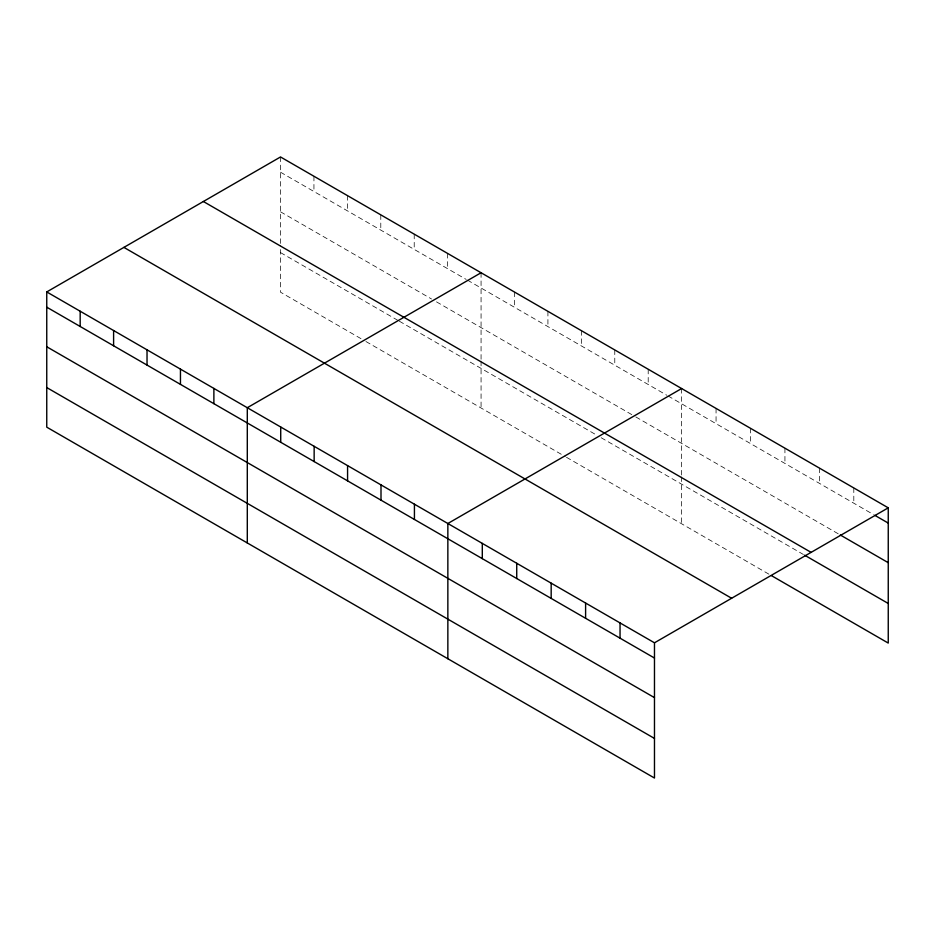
<?xml version="1.0" encoding="UTF-8"?>
<svg xmlns="http://www.w3.org/2000/svg" width="935" height="935" viewBox="0 0 935 935"><rect width="100%" height="100%" fill="white"/><g stroke="black" fill="none" stroke-linecap="round" stroke-linejoin="round"><path stroke-width="0.7" stroke-dasharray="4.67 3.51" d="M280.523 172.215L466.214 279.425M467.453 280.138L666.76 395.213M667.999 395.926L873.489 514.566M280.523 211.813L431.549 299.001M436.505 301.865L634.573 416.227M635.812 416.94L839.057 534.271M280.523 252.602L398.123 320.506M399.362 321.219L596.203 434.857M601.158 437.72L803.387 554.478M360.992 338.657L280.523 292.199L280.523 245.321M365.936 341.52L565.254 456.584M566.493 457.308L768.944 574.195M853.807 487.953L853.807 503.205M819.376 468.073L819.376 483.313M784.933 448.192L784.933 463.433M750.501 428.3L750.501 443.552M716.058 408.42L716.058 423.672M681.627 388.539L681.627 475.436M681.627 476.897L681.627 523.775M648.2 369.243L648.2 384.484M614.774 349.947L614.774 365.188M581.348 330.651L581.348 345.892M547.922 311.343L547.922 326.595M514.495 292.047L514.495 307.299M481.069 272.751L481.069 359.648M481.069 361.109L481.069 407.987M447.643 253.455L447.643 268.707M414.217 234.159L414.217 249.4M380.79 214.863L380.79 230.103M347.364 195.567L347.364 210.807M313.938 176.259L313.938 191.511M280.523 156.963L280.523 243.86"/><path stroke-width="1.4" d="M654.477 697.639L654.477 642.801L46.75 291.93L46.75 427.166L654.477 778.037L654.477 697.639L46.75 346.768M771.41 575.609L888.25 643.07L888.25 507.834L280.523 156.963L46.75 291.93M481.069 272.751L247.296 407.718L247.296 542.954M681.627 388.539L447.853 523.506L447.853 658.743M654.477 642.801L888.25 507.834M874.716 515.267L888.25 523.086M840.284 534.984L888.25 562.683M203.374 201.504L811.101 552.375M804.614 555.191L888.25 603.472M123.899 247.389L731.626 598.26M46.75 307.183L654.477 658.053M46.75 387.569L654.477 738.44M620.045 622.92L620.045 638.161M585.602 603.04L585.602 618.28M551.171 583.148L551.171 598.4M516.728 563.267L516.728 578.52M482.296 543.387L482.296 558.639M414.427 504.21L414.427 519.451M381.001 484.914L381.001 500.155M347.575 465.607L347.575 480.859M314.148 446.311L314.148 461.563M280.722 427.014L280.722 442.267M213.881 388.422L213.881 403.663M180.455 369.126L180.455 384.367M147.029 349.819L147.029 365.071M113.602 330.522L113.602 345.775M80.176 311.226L80.176 326.479"/></g></svg>
